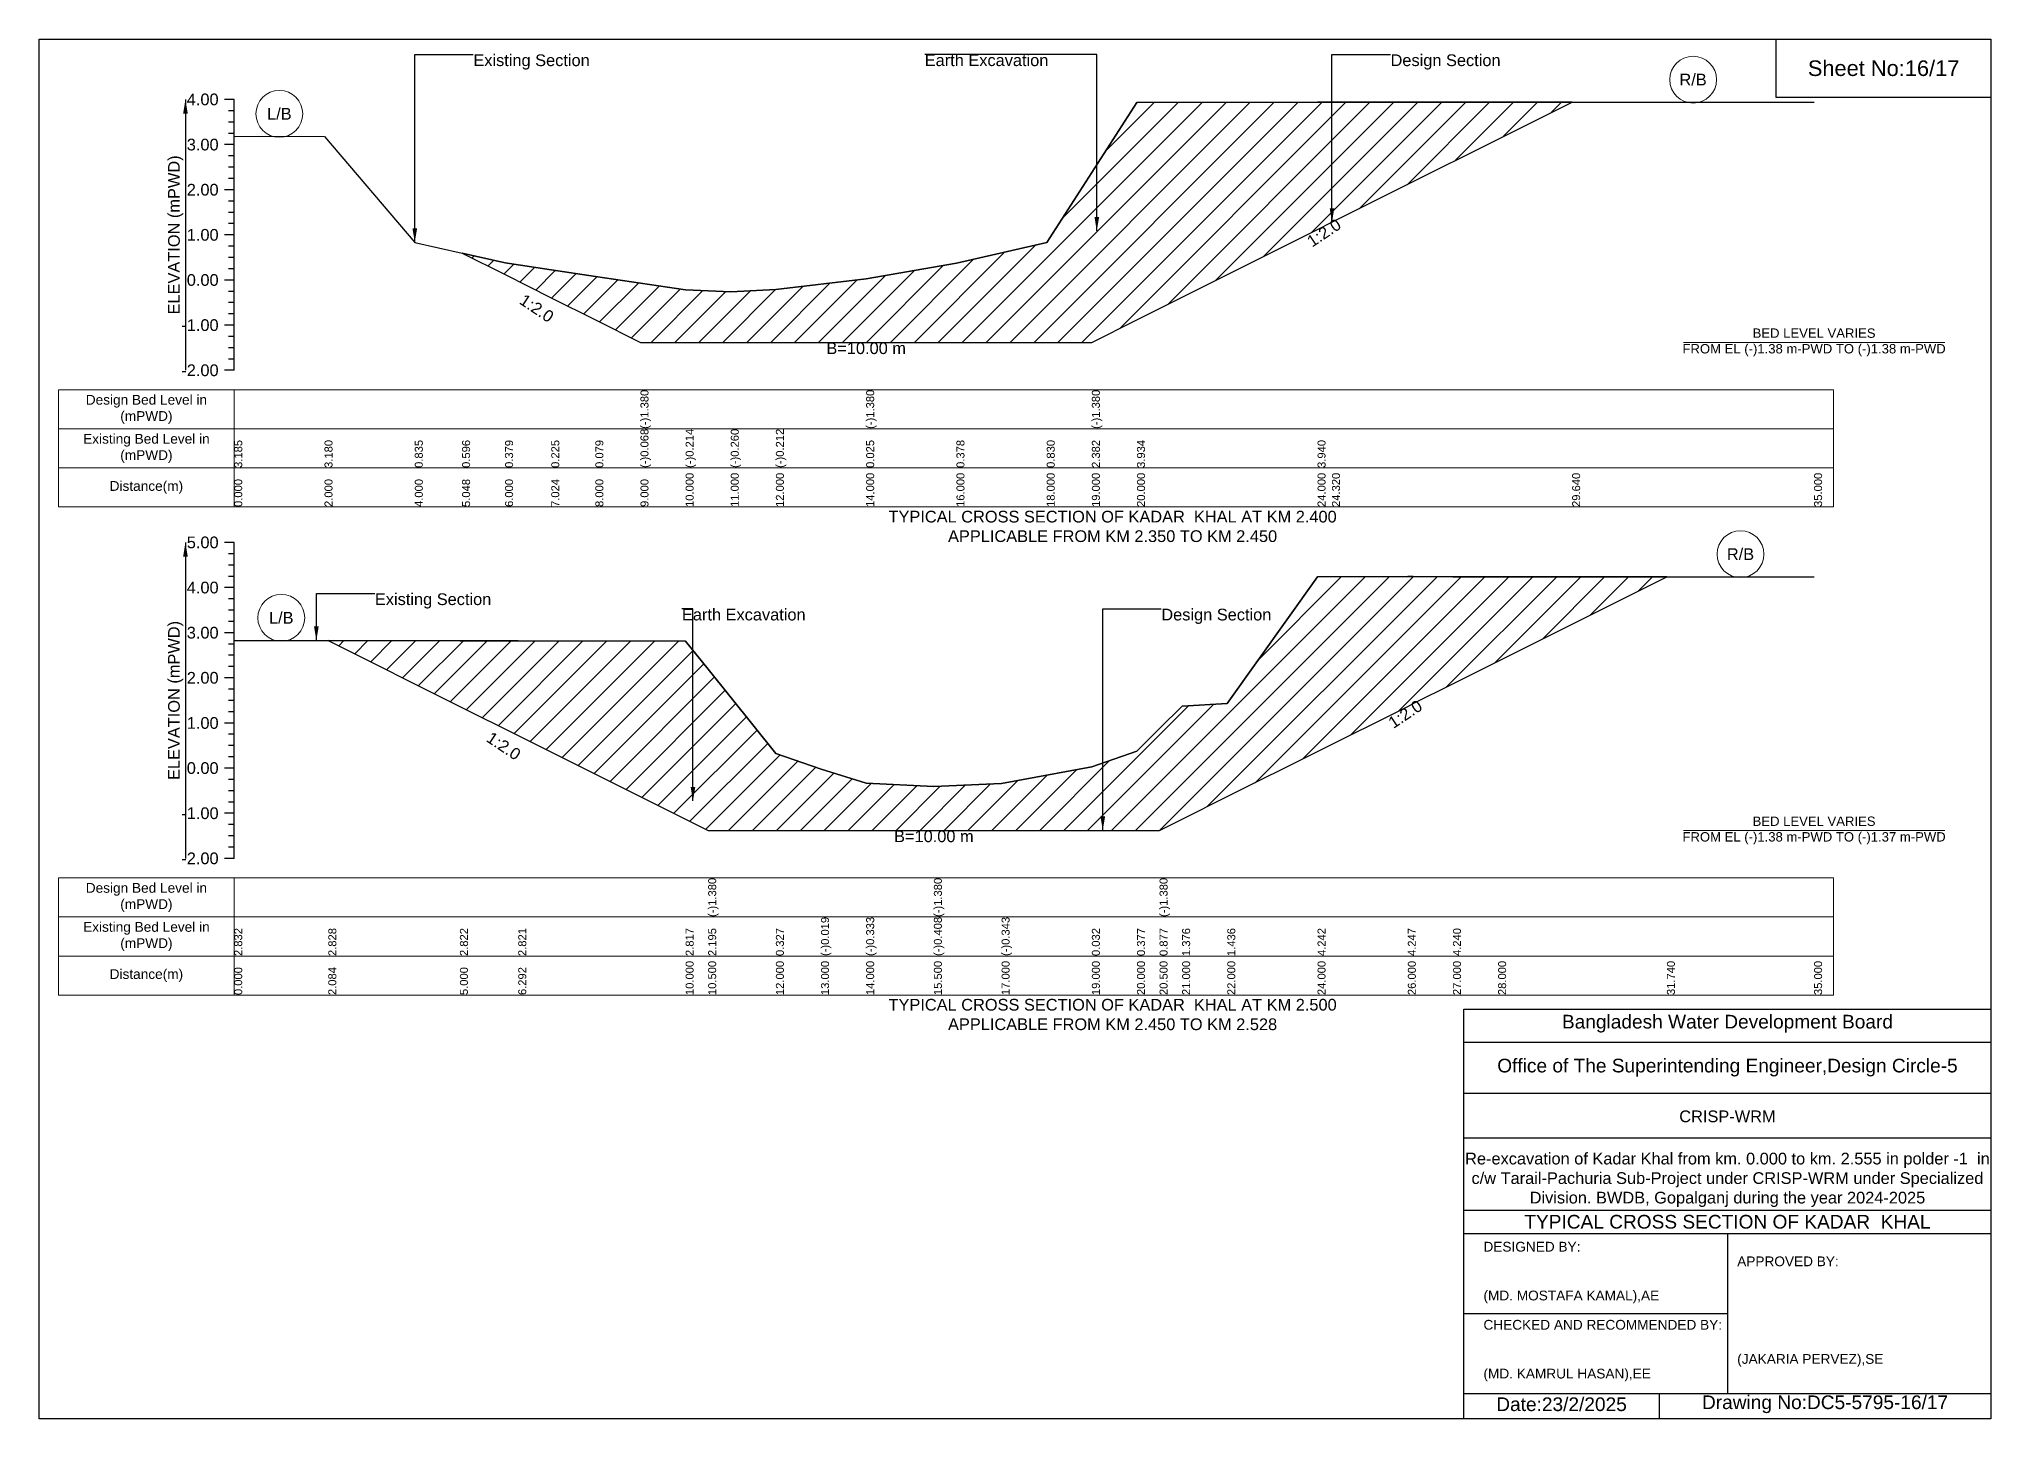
# Model space of a CAD drawing. Header units: inches. Extents: x 91000 to 278000, y -13885 to 0.
# Drawn here: x 250000 to 258000, y -5656 to 0 of the extents above; entities that cross this region are included whole.
import ezdxf

# ---------------------------------------------------------------- set-up
doc = ezdxf.new("R2010")
doc.units = ezdxf.units.IN
doc.header["$LTSCALE"] = 7
doc.header["$MEASUREMENT"] = 0
for name, color, linetype, lineweight in [('Cross section Data Border', 7, 'Continuous', 9), ('Cross Section Labels', 7, 'Continuous', 9), ('Existing_Bed_Level for Xsection', 7, 'Continuous', 25)]:
    doc.layers.add(name, color=color, linetype=linetype, lineweight=lineweight)
doc.styles.get("Standard").update_dxf_attribs({"font": 'arial.ttf'})
doc.dimstyles.get("Standard").update_dxf_attribs({"dimtxt": 0.18, "dimasz": 0.18, "dimexe": 0.18, "dimexo": 0.0625, "dimgap": 0.09, "dimtad": 0, "dimtih": 1, "dimtoh": 1, "dimdec": 4, "dimzin": 0, "dimdsep": 46, "dimtxsty": 'Standard', "dimcen": 0.09, "dimadec": 0, "dimazin": 0, "dimtfac": 1, "dimtdec": 4, "dimtofl": 0, "dimtmove": 0, "dimatfit": 3, "dimfxl": 1, "dimtolj": 1, "dimtzin": 0, "dimarcsym": 0})

msp = doc.modelspace()

# ---------------------------------------------------------------- hatches: boundary and pattern name
at = {"layer": 'Existing_Bed_Level for Xsection'}
h = msp.add_hatch(dxfattribs=at)
h.set_pattern_fill('ANSI31', color=256, scale=555, style=0)
h.set_pattern_definition([(45, (0, 160), (-49.055533, 49.055533), [])])
h.paths.add_polyline_path([(251733.8, -877.6), (251910, -965.7), (252099.4, -1060.4), (252280, -1150.7), (252465, -1243.2), (252650, -1243.2), (252835, -1243.2), (253020, -1243.2), (253390, -1243.2), (253760, -1243.2), (254130, -1243.2), (254315, -1243.2), (254500, -1150.7), (255240, -780.7), (255299.2, -751.1), (256283.4, -259), (255299.2, -259), (255240, -259), (254500, -260.1), (254315, -547.2), (254130, -834.4), (253760, -918), (253390, -983.3), (253020, -1027.1), (252835, -1036), (252650, -1027.5), (252465, -1000.4), (252280, -973.3), (252099.4, -946.2), (251910, -917.8)])
h = msp.add_hatch(dxfattribs=at)
h.set_pattern_fill('ANSI31', color=256, scale=555, style=0)
h.paths.add_polyline_path([(251185.6, -2465.4), (251725, -2735.1), (251964.1, -2854.6), (252650, -3197.6), (252742.5, -3243.8), (253020, -3243.8), (253205, -3243.8), (253390, -3243.8), (253667.5, -3243.8), (253945, -3243.8), (254315, -3243.8), (254500, -3243.8), (254592.5, -3243.8), (254685, -3197.6), (254870, -3105.1), (255240, -2920.1), (255610, -2735.1), (255632.2, -2724), (255795, -2642.6), (255980, -2550.1), (256671.9, -2204.1), (255980, -2204.1), (255795, -2204.1), (255632.2, -2203), (255610, -2202.8), (255240, -2203.8), (254870, -2722.9), (254685, -2734), (254592.5, -2826.4), (254500, -2918.8), (254315, -2982.6), (253945, -3052), (253667.5, -3064), (253390, -3050.1), (253205, -2992), (253020, -2928), (252742.5, -2582.5), (252650, -2467.4), (251964.1, -2466.7), (251725, -2466.4)])

# ---------------------------------------------------------------- linework, layer by layer
for points in [[(250000, 0), (258000, 0), (258000, -5656), (250000, -5656)], [(257120, 0), (258000, 0), (258000, -240), (257120, -240)]]:
    msp.add_lwpolyline(points, close=True)
for points in [[(255840, -5656), (255840, -3976), (258000, -3976)], [(255840, -4112), (258000, -4112)], [(255840, -4320), (258000, -4320)], [(255840, -4504), (258000, -4504)], [(255840, -4800), (258000, -4800)], [(255840, -4896), (258000, -4896)], [(256920, -4896), (256920, -5552)], [(255840, -5224), (256920, -5224)], [(255840, -5552), (258000, -5552)], [(256640, -5552), (256640, -5656)]]:
    msp.add_lwpolyline(points)
at = {"layer": 'Cross section Data Border'}
for points in [[(250080, -1437.9), (257355, -1437.9), (257355, -1917.9), (250080, -1917.9)], [(250080, -3438.5), (257355, -3438.5), (257355, -3918.5), (250080, -3918.5)]]:
    msp.add_lwpolyline(points, close=True, dxfattribs=at)
for points in [[(250800, -1437.9), (250800, -1917.9)], [(250080, -1597.9), (257355, -1597.9)], [(250080, -1757.9), (257355, -1757.9)], [(250800, -3438.5), (250800, -3918.5)], [(250080, -3598.5), (257355, -3598.5)], [(250080, -3758.5), (257355, -3758.5)]]:
    msp.add_lwpolyline(points, dxfattribs=at)
at = {"layer": 'Cross Section Labels'}
for points in [[(256739.2, -1243.2), (257810.8, -1243.2)], [(256739.2, -3243.8), (257810.8, -3243.8)]]:
    msp.add_lwpolyline(points, dxfattribs=at)
for centre in [(256779.2, -166.5), (250985, -306.6), (256973.5, -2111.6), (250992.8, -2372.5)]:
    msp.add_circle(centre, 96, dxfattribs=at)
at = {"layer": 'Existing_Bed_Level for Xsection'}
for points in [[(250800, -247.9), (250760, -247.9)], [(250800, -294.2), (250776, -294.2)], [(250800, -1357.9), (250800, -1172.9), (250800, -987.9), (250800, -802.9), (250800, -617.9), (250800, -432.9), (250800, -247.9)], [(250800, -398.7), (251170, -399.6), (251540, -833.4), (251733.8, -877.6), (251910, -917.8), (252099.4, -946.2), (252280, -973.3), (252465, -1000.4), (252465, -1000.4), (252650, -1027.5), (252835, -1036), (253020, -1027.1), (253390, -983.3), (253390, -983.3), (253760, -918), (254130, -834.4), (254315, -547.2), (254315, -547.2), (254500, -260.1), (255240, -259), (255299.2, -259), (256283.4, -259), (257275, -259)], [(250800, -340.4), (250776, -340.4)], [(250800, -386.7), (250776, -386.7)], [(250800, -432.9), (250760, -432.9)], [(250800, -479.2), (250776, -479.2)], [(250800, -525.4), (250776, -525.4)], [(250800, -617.9), (250760, -617.9)], [(250800, -571.7), (250776, -571.7)], [(250800, -664.2), (250776, -664.2)], [(250800, -710.4), (250776, -710.4)], [(250800, -756.6), (250776, -756.6)], [(250800, -802.9), (250760, -802.9)], [(250800, -849.1), (250776, -849.1)], [(250800, -895.4), (250776, -895.4)], [(250800, -941.7), (250776, -941.7)], [(250800, -987.9), (250760, -987.9)], [(250800, -1034.2), (250776, -1034.2)], [(250800, -1080.4), (250776, -1080.4)], [(250800, -1172.9), (250760, -1172.9)], [(250800, -1126.7), (250776, -1126.7)], [(250800, -1219.2), (250776, -1219.2)], [(250800, -1265.4), (250776, -1265.4)], [(250800, -1357.9), (250760, -1357.9)], [(250800, -1311.7), (250776, -1311.7)], [(250800, -2063.5), (250760, -2063.5)], [(250800, -3358.5), (250800, -3173.5), (250800, -2988.5), (250800, -2803.5), (250800, -2618.5), (250800, -2433.5), (250800, -2248.5), (250800, -2063.5)], [(250800, -2109.8), (250776, -2109.8)], [(250800, -2156), (250776, -2156)], [(250800, -2202.3), (250776, -2202.3)], [(250800, -2464.6), (251185.6, -2465.4), (251725, -2466.4), (251964.1, -2466.7), (252650, -2467.4), (252742.5, -2582.5), (252742.5, -2582.5), (253020, -2928), (253205, -2992), (253390, -3050.1), (253667.5, -3064), (253667.5, -3064), (253945, -3052), (254315, -2982.6), (254500, -2918.8), (254592.5, -2826.4), (254592.5, -2826.4), (254685, -2734), (254870, -2722.9), (255240, -2203.8), (255610, -2202.8), (255632.2, -2203), (255795, -2204.1), (255980, -2204.1), (256671.9, -2204.1), (257275, -2204.1)], [(250800, -2248.5), (250760, -2248.5)], [(250800, -2294.8), (250776, -2294.8)], [(250800, -2341), (250776, -2341)], [(250800, -2387.3), (250776, -2387.3)], [(250800, -2433.5), (250760, -2433.5)], [(250800, -2479.8), (250776, -2479.8)], [(250800, -2526), (250776, -2526)], [(250800, -2618.5), (250760, -2618.5)], [(250800, -2572.3), (250776, -2572.3)], [(250800, -2664.8), (250776, -2664.8)], [(250800, -2711), (250776, -2711)], [(250800, -2757.3), (250776, -2757.3)], [(250800, -2803.5), (250760, -2803.5)], [(250800, -2849.8), (250776, -2849.8)], [(250800, -2896), (250776, -2896)], [(250800, -2942.3), (250776, -2942.3)], [(250800, -2988.5), (250760, -2988.5)], [(250800, -3034.8), (250776, -3034.8)], [(250800, -3081), (250776, -3081)], [(250800, -3173.5), (250760, -3173.5)], [(250800, -3127.3), (250776, -3127.3)], [(250800, -3219.8), (250776, -3219.8)], [(250800, -3266), (250776, -3266)], [(250800, -3358.5), (250760, -3358.5)], [(250800, -3312.3), (250776, -3312.3)]]:
    msp.add_lwpolyline(points, dxfattribs=at)
for points in [[(251733.8, -877.6), (251910, -965.7), (252099.4, -1060.4), (252280, -1150.7), (252465, -1243.2), (252465, -1243.2), (252650, -1243.2), (252835, -1243.2), (253020, -1243.2), (253390, -1243.2), (253390, -1243.2), (253760, -1243.2), (254130, -1243.2), (254315, -1243.2), (254315, -1243.2), (254500, -1150.7), (255240, -780.7), (255299.2, -751.1), (256283.4, -259), (256283.4, -259), (256283.4, -259), (255299.2, -259), (255240, -259), (254500, -260.1), (254315, -547.2), (254315, -547.2), (254130, -834.4), (253760, -918), (253390, -983.3), (253390, -983.3), (253020, -1027.1), (252835, -1036), (252650, -1027.5), (252465, -1000.4), (252465, -1000.4), (252280, -973.3), (252099.4, -946.2), (251910, -917.8)], [(251185.6, -2465.4), (251185.6, -2465.4), (251725, -2735.1), (251964.1, -2854.6), (252650, -3197.6), (252742.5, -3243.8), (252742.5, -3243.8), (253020, -3243.8), (253205, -3243.8), (253390, -3243.8), (253667.5, -3243.8), (253667.5, -3243.8), (253945, -3243.8), (254315, -3243.8), (254500, -3243.8), (254592.5, -3243.8), (254592.5, -3243.8), (254685, -3197.6), (254870, -3105.1), (255240, -2920.1), (255610, -2735.1), (255632.2, -2724), (255795, -2642.6), (255980, -2550.1), (256671.9, -2204.1), (256671.9, -2204.1), (256671.9, -2204.1), (255980, -2204.1), (255795, -2204.1), (255632.2, -2203), (255610, -2202.8), (255240, -2203.8), (254870, -2722.9), (254685, -2734), (254592.5, -2826.4), (254592.5, -2826.4), (254500, -2918.8), (254315, -2982.6), (253945, -3052), (253667.5, -3064), (253667.5, -3064), (253390, -3050.1), (253205, -2992), (253020, -2928), (252742.5, -2582.5), (252742.5, -2582.5), (252650, -2467.4), (251964.1, -2466.7), (251725, -2466.4), (251185.6, -2465.4)]]:
    msp.add_lwpolyline(points, close=True, dxfattribs=at)

# ---------------------------------------------------------------- texts
at = {"attachment_point": 5}
for s, insert, char_height in [('Sheet No:16/17', (257560, -120), 64), ('Bangladesh Water Development Board', (256920, -4036), 56), ('Office of The Superintending Engineer,Design Circle-5', (256920, -4216), 56)]:
    msp.add_mtext(s, dxfattribs=dict(at, insert=insert, char_height=char_height))
for s, insert, char_height, width, attachment_point in [('CRISP-WRM', (256920, -4416), 48, 2240, 5), ('Re-excavation of Kadar Khal from km. 0.000 to km. 2.555 in polder -1  in c/w Tarail-Pachuria Sub-Project under CRISP-WRM under Specialized Division. BWDB, Gopalganj during the year 2024-2025', (256920, -4676), 48, 2160, 5), ('TYPICAL CROSS SECTION OF KADAR  KHAL', (256920, -4848), 56, 2240, 5), ('DESIGNED BY:^J^J^J(MD. MOSTAFA KAMAL),AE', (255920, -5056), 40, 1120, 4), ('APPROVED BY:^J^J^J^J^J^J(JAKARIA PERVEZ),SE', (256960, -5216), 40, 1120, 4), ('CHECKED AND RECOMMENDED BY:^J^J^J(MD. KAMRUL HASAN),EE', (255920, -5376), 40, 1120, 4), ('Date:23/2/2025', (256240, -5596), 56, 1120, 5), ('Drawing No:DC5-5795-16/17', (257320, -5596), 56, 1760, 5)]:
    msp.add_mtext(s, dxfattribs=dict(insert=insert, char_height=char_height, width=width, attachment_point=attachment_point))
at = {"layer": 'Cross section Data Border', "char_height": 40, "width": 640, "attachment_point": 5}
for s, insert in [('Design Bed Level in (mPWD)', (250440, -1517.9)), ('Existing Bed Level in (mPWD)', (250440, -1677.9)), ('Distance(m)', (250440, -1837.9)), ('Design Bed Level in (mPWD)', (250440, -3518.5)), ('Existing Bed Level in (mPWD)', (250440, -3678.5)), ('Distance(m)', (250440, -3838.5))]:
    msp.add_mtext(s, dxfattribs=dict(at, insert=insert))
at = {"layer": 'Cross Section Labels'}
for s, insert, char_height, attachment_point in [('Existing Section', (251780, -62.9), 48, 1), ('Earth Excavation', (253630, -62.9), 48, 1), ('Design Section', (255539.2, -62.9), 48, 1), ('R/B', (256779.2, -166.5), 48, 5), ('L/B', (250985, -306.6), 48, 5), ('BED LEVEL VARIES ^JFROM EL (-)1.38 m-PWD TO (-)1.38 m-PWD', (257275, -1243.2), 38.4, 5), ('B=10.00 m', (253390, -1243.2), 48, 2), ('TYPICAL CROSS SECTION OF KADAR  KHAL AT KM 2.400^JAPPLICABLE FROM KM 2.350 TO KM 2.450', (254400, -1997.9), 48, 5), ('R/B', (256973.5, -2111.6), 48, 5), ('Existing Section', (251376.6, -2272), 48, 1), ('L/B', (250992.8, -2372.5), 48, 5), ('Earth Excavation', (252635, -2335), 48, 1), ('Design Section', (254599.7, -2335), 48, 1), ('BED LEVEL VARIES ^JFROM EL (-)1.38 m-PWD TO (-)1.37 m-PWD', (257275, -3243.8), 38.4, 5), ('B=10.00 m', (253667.5, -3243.8), 48, 2), ('TYPICAL CROSS SECTION OF KADAR  KHAL AT KM 2.500^JAPPLICABLE FROM KM 2.450 TO KM 2.528', (254400, -3998.5), 48, 5)]:
    msp.add_mtext(s, dxfattribs=dict(at, insert=insert, char_height=char_height, attachment_point=attachment_point))
at = {"layer": 'Cross Section Labels', "char_height": 48, "attachment_point": 2}
for insert, rotation in [((255253, -774.2), 33.69007), ((252053.2, -1083.5), 326.30993), ((255586, -2747.1), 33.69007), ((251917.8, -2877.7), 326.30993)]:
    msp.add_mtext('1:2.0', dxfattribs=dict(at, insert=insert, rotation=rotation))
at = {"layer": 'Existing_Bed_Level for Xsection', "char_height": 48, "attachment_point": 6}
for s, insert in [('4.00', (250736, -247.9)), ('3.00', (250736, -432.9)), ('2.00', (250736, -617.9)), ('1.00', (250736, -802.9)), ('0.00', (250736, -987.9)), ('-1.00', (250736, -1172.9)), ('-2.00', (250736, -1357.9)), ('5.00', (250736, -2063.5)), ('4.00', (250736, -2248.5)), ('3.00', (250736, -2433.5)), ('2.00', (250736, -2618.5)), ('1.00', (250736, -2803.5)), ('0.00', (250736, -2988.5)), ('-1.00', (250736, -3173.5)), ('-2.00', (250736, -3358.5))]:
    msp.add_mtext(s, dxfattribs=dict(at, insert=insert))
at = {"layer": 'Existing_Bed_Level for Xsection', "rotation": 90}
for s, insert, char_height, attachment_point in [('ELEVATION (mPWD)', (250560, -802.9), 48, 5), ('(-)1.380', (252465, -1597.9), 32.8, 1), ('(-)1.380', (253390, -1597.9), 32.8, 1), ('(-)1.380', (254315, -1597.9), 32.8, 1), ('(-)0.068', (252465, -1757.9), 32.8, 1), ('(-)0.214', (252650, -1757.9), 32.8, 1), ('(-)0.260', (252835, -1757.9), 32.8, 1), ('(-)0.212', (253020, -1757.9), 32.8, 1), ('3.185', (250800, -1757.9), 32.8, 1), ('3.180', (251170, -1757.9), 32.8, 1), ('0.835', (251540, -1757.9), 32.8, 1), ('0.596', (251733.8, -1757.9), 32.8, 1), ('0.379', (251910, -1757.9), 32.8, 1), ('0.225', (252099.4, -1757.9), 32.8, 1), ('0.079', (252280, -1757.9), 32.8, 1), ('0.025', (253390, -1757.9), 32.8, 1), ('0.378', (253760, -1757.9), 32.8, 1), ('0.830', (254130, -1757.9), 32.8, 1), ('2.382', (254315, -1757.9), 32.8, 1), ('3.934', (254500, -1757.9), 32.8, 1), ('3.940', (255240, -1757.9), 32.8, 1), ('0.000', (250800, -1917.9), 32.8, 1), ('2.000', (251170, -1917.9), 32.8, 1), ('4.000', (251540, -1917.9), 32.8, 1), ('5.048', (251733.8, -1917.9), 32.8, 1), ('6.000', (251910, -1917.9), 32.8, 1), ('7.024', (252099.4, -1917.9), 32.8, 1), ('8.000', (252280, -1917.9), 32.8, 1), ('9.000', (252465, -1917.9), 32.8, 1), ('10.000', (252650, -1917.9), 32.8, 1), ('11.000', (252835, -1917.9), 32.8, 1), ('12.000', (253020, -1917.9), 32.8, 1), ('14.000', (253390, -1917.9), 32.8, 1), ('16.000', (253760, -1917.9), 32.8, 1), ('18.000', (254130, -1917.9), 32.8, 1), ('19.000', (254315, -1917.9), 32.8, 1), ('20.000', (254500, -1917.9), 32.8, 1), ('24.000', (255240, -1917.9), 32.8, 1), ('24.320', (255299.2, -1917.9), 32.8, 1), ('29.640', (256283.4, -1917.9), 32.8, 1), ('35.000', (257275, -1917.9), 32.8, 1), ('ELEVATION (mPWD)', (250560, -2711), 48, 5), ('(-)1.380', (252742.5, -3598.5), 32.8, 1), ('(-)1.380', (253667.5, -3598.5), 32.8, 1), ('(-)1.380', (254592.5, -3598.5), 32.8, 1), ('2.832', (250800, -3758.5), 32.8, 1), ('2.828', (251185.6, -3758.5), 32.8, 1), ('2.822', (251725, -3758.5), 32.8, 1), ('2.821', (251964.1, -3758.5), 32.8, 1), ('2.817', (252650, -3758.5), 32.8, 1), ('2.195', (252742.5, -3758.5), 32.8, 1), ('0.327', (253020, -3758.5), 32.8, 1), ('(-)0.019', (253205, -3758.5), 32.8, 1), ('(-)0.333', (253390, -3758.5), 32.8, 1), ('(-)0.408', (253667.5, -3758.5), 32.8, 1), ('(-)0.343', (253945, -3758.5), 32.8, 1), ('0.032', (254315, -3758.5), 32.8, 1), ('0.377', (254500, -3758.5), 32.8, 1), ('0.877', (254592.5, -3758.5), 32.8, 1), ('1.376', (254685, -3758.5), 32.8, 1), ('1.436', (254870, -3758.5), 32.8, 1), ('4.242', (255240, -3758.5), 32.8, 1), ('4.247', (255610, -3758.5), 32.8, 1), ('4.240', (255795, -3758.5), 32.8, 1), ('0.000', (250800, -3918.5), 32.8, 1), ('2.084', (251185.6, -3918.5), 32.8, 1), ('5.000', (251725, -3918.5), 32.8, 1), ('6.292', (251964.1, -3918.5), 32.8, 1), ('10.000', (252650, -3918.5), 32.8, 1), ('10.500', (252742.5, -3918.5), 32.8, 1), ('12.000', (253020, -3918.5), 32.8, 1), ('13.000', (253205, -3918.5), 32.8, 1), ('14.000', (253390, -3918.5), 32.8, 1), ('15.500', (253667.5, -3918.5), 32.8, 1), ('17.000', (253945, -3918.5), 32.8, 1), ('19.000', (254315, -3918.5), 32.8, 1), ('20.000', (254500, -3918.5), 32.8, 1), ('20.500', (254592.5, -3918.5), 32.8, 1), ('21.000', (254685, -3918.5), 32.8, 1), ('22.000', (254870, -3918.5), 32.8, 1), ('24.000', (255240, -3918.5), 32.8, 1), ('26.000', (255610, -3918.5), 32.8, 1), ('27.000', (255795, -3918.5), 32.8, 1), ('28.000', (255980, -3918.5), 32.8, 1), ('31.740', (256671.9, -3918.5), 32.8, 1), ('35.000', (257275, -3918.5), 32.8, 1)]:
    msp.add_mtext(s, dxfattribs=dict(at, insert=insert, char_height=char_height, attachment_point=attachment_point))

# ---------------------------------------------------------------- leaders
at = {"layer": 'Cross Section Labels', "annotation_type": 0, "has_hookline": 1}
for points, hookline_direction, text_width in [([(251540, -833.4), (251540, -62.9), (251779.9, -62.9)], 0, 467.2), ([(254335.2, -786.8), (254335.2, -62.9), (253630.1, -62.9)], 1, 497), ([(255299.2, -751.1), (255299.2, -62.9), (255539.1, -62.9)], 0, 441.2), ([(251136.6, -2465.3), (251136.6, -2272), (251376.5, -2272)], 0, 467.2), ([(252680.2, -3122.8), (252680.2, -2335), (252634.9, -2335)], 0, 497), ([(254359.7, -3243.8), (254359.7, -2335), (254599.6, -2335)], 0, 441.2)]:
    msp.add_leader(points, dimstyle='Standard', override={"dimasz": 57.6}, dxfattribs=dict(at, hookline_direction=hookline_direction, text_width=text_width))
at = {"layer": 'Existing_Bed_Level for Xsection'}
for points in [[(250600, -247.9), (250600, -1357.9)], [(250600, -2063.5), (250600, -3358.5)]]:
    msp.add_leader(points, dimstyle='Standard', override={"dimasz": 57.6}, dxfattribs=at)

doc.saveas('drawing.dxf')
